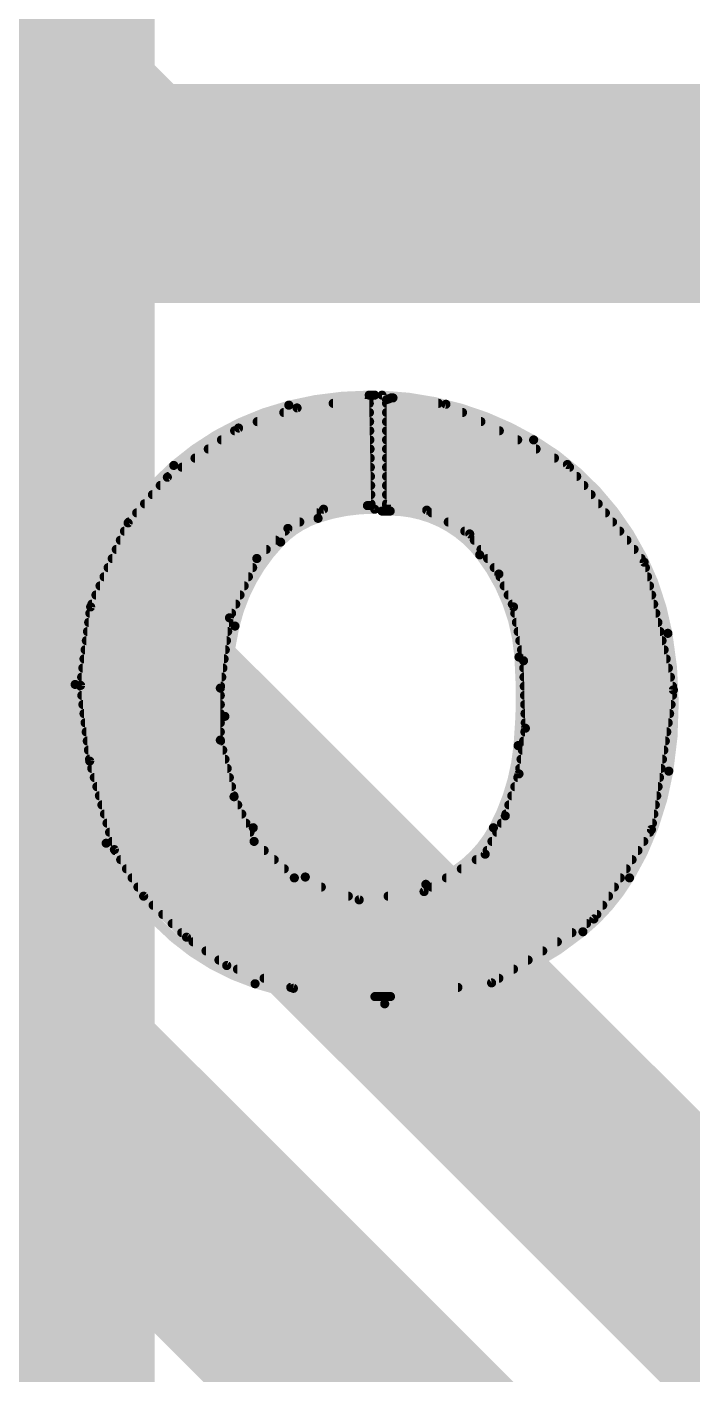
# Model space of a CAD drawing. Extents: x -25 to 82, y -12 to 21.
# Drawn here: x 19.785 to 21.634, y 8.271 to 12.021 of the extents above; entities that cross this region are included whole.
import ezdxf

# ---------------------------------------------------------------- set-up
doc = ezdxf.new("R2010")
doc.units = 0
for name, color, linetype in [('16', 132, 'CONTINUOUS'), ('22', 53, 'CONTINUOUS'), ('51', 53, 'CONTINUOUS')]:
    doc.layers.add(name, color=color, linetype=linetype)

# ---------------------------------------------------------------- blocks, each defined once
blk = doc.blocks.new('RECT')
blk.add_solid([(-0.5, -0.5), (0.5, -0.5), (-0.5, 0.5), (0.5, 0.5)])

msp = doc.modelspace()

# ---------------------------------------------------------------- linework, layer by layer
at = {"layer": '16', "const_width": 0.6096}
for points in [[(15.494, 16.129), (20.066, 11.557)], [(14.986, 15.24), (22.479, 7.747)], [(14.605, 14.351), (21.463, 7.493)], [(20.066, 11.557), (29.083, 11.557)]]:
    msp.add_lwpolyline(points, dxfattribs=at)
at = {"layer": '16', "const_width": 0.3048}
for points in [[(20.066, 11.7094, 1), (20.066, 11.4046)], [(19.9582, 11.4492, 1), (20.1738, 11.6648)]]:
    msp.add_lwpolyline(points, format="xyb", dxfattribs=at)
at = {"layer": '22'}
for points, const_width in [([(20.7366, 10.9957, 0.0624), (20.513, 10.9677)], 0.0254), ([(20.7366, 11.0021, 1), (20.7366, 10.9894)], 0.0127), ([(20.7429, 10.9856, 1), (20.7303, 10.9854)], 0.0127), ([(20.7374, 10.9792, 1), (20.7358, 10.9918)], 0.0127), ([(20.7366, 10.9894, 1), (20.7366, 11.0021)], 0.0127), ([(20.7582, 10.9957, 1), (20.7454, 10.9957)], 0.0127), ([(20.7518, 10.9894, 1), (20.7518, 11.0021)], 0.0127), ([(20.7785, 10.9957, 1), (20.7658, 10.9957)], 0.0127), ([(21.1938, 10.8712, 0.1246), (20.7721, 10.9957)], 0.0254), ([(20.7723, 11.002, 1), (20.7719, 10.9894)], 0.0127), ([(20.7912, 10.983, 1), (20.7784, 10.983)], 0.0127), ([(20.7825, 10.9889, 1), (20.7871, 10.9771)], 0.0127), ([(20.7975, 10.9944, 1), (20.7975, 10.9817)], 0.0127), ([(20.7998, 10.9821, 1), (20.7952, 10.9939)], 0.0127), ([(20.8034, 10.9943, 1), (20.8018, 10.9817)], 0.0127), ([(20.8026, 10.9817, 1), (20.8026, 10.9944)], 0.0127), ([(20.513, 10.9677, 0.1172), (20.193, 10.8001)], 0.0254), ([(20.499, 10.9537, 1), (20.499, 10.9411)], 0.0127), ([(20.5114, 10.9739, 1), (20.5146, 10.9615)], 0.0127), ([(20.5146, 10.9615, 1), (20.5114, 10.9739)], 0.0127), ([(20.5351, 10.9664, 1), (20.5367, 10.9538)], 0.0127), ([(20.538, 10.9541, 1), (20.5338, 10.9661)], 0.0127), ([(20.6363, 10.9792, 1), (20.6363, 10.9665)], 0.0127), ([(20.7368, 10.9665, 1), (20.7368, 10.9792)], 0.0127), ([(20.7372, 10.9411, 1), (20.7372, 10.9537)], 0.0127), ([(20.7848, 10.9792, 1), (20.7848, 10.9665)], 0.0127), ([(20.7848, 10.9537, 1), (20.7848, 10.9411)], 0.0127), ([(20.9291, 10.9665, 1), (20.9291, 10.9792)], 0.0127), ([(20.9527, 10.976, 1), (20.9471, 10.9646)], 0.0127), ([(20.9491, 10.964, 1), (20.9507, 10.9766)], 0.0127), ([(20.996, 10.9411, 1), (20.996, 10.9537)], 0.0127), ([(20.3712, 10.9102, 1), (20.3754, 10.8982)], 0.0127), ([(20.3769, 10.899, 1), (20.3697, 10.9094)], 0.0127), ([(20.4251, 10.9284, 1), (20.4251, 10.9157)], 0.0127), ([(20.7377, 10.9157, 1), (20.7377, 10.9284)], 0.0127), ([(20.7848, 10.9284, 1), (20.7848, 10.9157)], 0.0127), ([(21.0472, 10.9157, 1), (21.0472, 10.9284)], 0.0127), ([(20.3256, 10.8775, 1), (20.3256, 10.8649)], 0.0127), ([(20.3623, 10.903, 1), (20.3623, 10.8903)], 0.0127), ([(20.7381, 10.8903, 1), (20.7381, 10.903)], 0.0127), ([(20.7385, 10.8649, 1), (20.7385, 10.8775)], 0.0127), ([(20.7848, 10.903, 1), (20.7848, 10.8903)], 0.0127), ([(20.7848, 10.8775, 1), (20.7848, 10.8649)], 0.0127), ([(21.0984, 10.8903, 1), (21.0984, 10.903)], 0.0127), ([(21.1495, 10.8649, 1), (21.1495, 10.8775)], 0.0127), ([(21.5671, 10.3327, 0.2183), (21.1938, 10.8712)], 0.0254), ([(21.197, 10.8767, 1), (21.1906, 10.8657)], 0.0127), ([(21.1906, 10.8657, 1), (21.197, 10.8767)], 0.0127), ([(20.2889, 10.8521, 1), (20.2889, 10.8395)], 0.0127), ([(20.739, 10.8395, 1), (20.739, 10.8521)], 0.0127), ([(20.7848, 10.8521, 1), (20.7848, 10.8395)], 0.0127), ([(21.2007, 10.8395, 1), (21.2007, 10.8521)], 0.0127), ([(20.193, 10.8001, 0.2195), (19.9187, 10.1905)], 0.0254), ([(20.1888, 10.8049, 1), (20.1972, 10.7953)], 0.0127), ([(20.1972, 10.7953, 1), (20.1888, 10.8049)], 0.0127), ([(20.2155, 10.8013, 1), (20.2155, 10.7887)], 0.0127), ([(20.2522, 10.8268, 1), (20.2522, 10.8141)], 0.0127), ([(20.7394, 10.8141, 1), (20.7394, 10.8268)], 0.0127), ([(20.7398, 10.7887, 1), (20.7398, 10.8013)], 0.0127), ([(20.7848, 10.8268, 1), (20.7848, 10.8141)], 0.0127), ([(20.7848, 10.8013, 1), (20.7848, 10.7887)], 0.0127), ([(21.2518, 10.8141, 1), (21.2518, 10.8268)], 0.0127), ([(21.2927, 10.8065, 1), (21.2827, 10.7987)], 0.0127), ([(21.2849, 10.7969, 1), (21.2905, 10.8083)], 0.0127), ([(21.2937, 10.7887, 1), (21.2937, 10.8013)], 0.0127), ([(20.1716, 10.7723, 1), (20.1788, 10.7619)], 0.0127), ([(20.18, 10.763, 1), (20.1704, 10.7712)], 0.0127), ([(20.1788, 10.7759, 1), (20.1788, 10.7633)], 0.0127), ([(20.7402, 10.7633, 1), (20.7402, 10.7759)], 0.0127), ([(20.7848, 10.7759, 1), (20.7848, 10.7633)], 0.0127), ([(21.3136, 10.7633, 1), (21.3136, 10.7759)], 0.0127), ([(20.1337, 10.7251, 1), (20.1337, 10.7125)], 0.0127), ([(20.1555, 10.7506, 1), (20.1555, 10.7379)], 0.0127), ([(20.7407, 10.7379, 1), (20.7407, 10.7506)], 0.0127), ([(20.7411, 10.7125, 1), (20.7411, 10.7251)], 0.0127), ([(20.7848, 10.7506, 1), (20.7848, 10.7379)], 0.0127), ([(20.7848, 10.7251, 1), (20.7848, 10.7125)], 0.0127), ([(21.3336, 10.7379, 1), (21.3336, 10.7506)], 0.0127), ([(21.3535, 10.7125, 1), (21.3535, 10.7251)], 0.0127), ([(20.1118, 10.6997, 1), (20.1118, 10.6871)], 0.0127), ([(20.7518, 10.6782, 0.0828), (20.5943, 10.6528)], 0.0254), ([(20.6091, 10.6845, 1), (20.6101, 10.6719)], 0.0127), ([(20.6126, 10.6726, 1), (20.6066, 10.6838)], 0.0127), ([(20.7315, 10.6946, 1), (20.7315, 10.682)], 0.0127), ([(20.732, 10.682, 1), (20.731, 10.6946)], 0.0127), ([(20.7353, 10.6882, 1), (20.7479, 10.6884)], 0.0127), ([(20.7415, 10.6871, 1), (20.7415, 10.6997)], 0.0127), ([(20.7416, 10.682, 1), (20.7416, 10.6946)], 0.0127), ([(20.7518, 10.6719, 1), (20.7518, 10.6845)], 0.0127), ([(20.7848, 10.6997, 1), (20.7848, 10.6871)], 0.0127), ([(20.7857, 10.6972, 1), (20.7839, 10.6846)], 0.0127), ([(20.7784, 10.6909, 1), (20.7912, 10.6909)], 0.0127), ([(20.8997, 10.6812, 1), (20.8935, 10.67)], 0.0127), ([(20.8957, 10.6693, 1), (20.8975, 10.6819)], 0.0127), ([(21.3734, 10.6871, 1), (21.3734, 10.6997)], 0.0127), ([(20.0612, 10.6442, 1), (20.0708, 10.636)], 0.0127), ([(20.0718, 10.6375, 1), (20.0602, 10.6427)], 0.0127), ([(20.0681, 10.6489, 1), (20.0681, 10.6363)], 0.0127), ([(20.09, 10.6744, 1), (20.09, 10.6617)], 0.0127), ([(20.5943, 10.6528, 0.1209), (20.4902, 10.5867)], 0.0254), ([(20.5435, 10.6363, 1), (20.5435, 10.6489)], 0.0127), ([(20.5923, 10.6588, 1), (20.5963, 10.6468)], 0.0127), ([(20.5907, 10.6617, 1), (20.5907, 10.6744)], 0.0127), ([(20.5963, 10.6468, 1), (20.5923, 10.6588)], 0.0127), ([(20.7454, 10.6782, 1), (20.7582, 10.6782)], 0.0127), ([(20.7721, 10.6794, 1), (20.7721, 10.6668)], 0.0127), ([(20.7658, 10.6731, 1), (20.7785, 10.6731)], 0.0127), ([(21.0439, 10.5512, 0.2316), (20.795, 10.6731)], 0.0254), ([(20.795, 10.6794, 1), (20.795, 10.6668)], 0.0127), ([(20.795, 10.6668, 1), (20.795, 10.6794)], 0.0127), ([(20.9103, 10.6744, 1), (20.9103, 10.6617)], 0.0127), ([(20.9563, 10.6489, 1), (20.9563, 10.6363)], 0.0127), ([(21.3934, 10.6617, 1), (21.3934, 10.6744)], 0.0127), ([(21.4133, 10.6363, 1), (21.4133, 10.6489)], 0.0127), ([(20.0558, 10.6235, 1), (20.0558, 10.6109)], 0.0127), ([(20.5027, 10.6109, 1), (20.5027, 10.6235)], 0.0127), ([(20.5075, 10.6304, 1), (20.5135, 10.6192)], 0.0127), ([(20.5149, 10.6202, 1), (20.5061, 10.6294)], 0.0127), ([(21.0023, 10.6235, 1), (21.0023, 10.6109)], 0.0127), ([(21.0211, 10.6133, 1), (21.0109, 10.6059)], 0.0127), ([(21.0129, 10.604, 1), (21.0191, 10.6152)], 0.0127), ([(21.4333, 10.6109, 1), (21.4333, 10.6235)], 0.0127), ([(20.0332, 10.5727, 1), (20.0332, 10.5601)], 0.0127), ([(20.0445, 10.5982, 1), (20.0445, 10.5855)], 0.0127), ([(20.4902, 10.5867, 0.1342), (20.3632, 10.353)], 0.0254), ([(20.4503, 10.5601, 1), (20.4503, 10.5727)], 0.0127), ([(20.4765, 10.5855, 1), (20.4765, 10.5982)], 0.0127), ([(20.4856, 10.5911, 1), (20.4948, 10.5823)], 0.0127), ([(20.4948, 10.5823, 1), (20.4856, 10.5911)], 0.0127), ([(21.0289, 10.5982, 1), (21.0289, 10.5855)], 0.0127), ([(21.0474, 10.5727, 1), (21.0474, 10.5601)], 0.0127), ([(21.4532, 10.5855, 1), (21.4532, 10.5982)], 0.0127), ([(21.4732, 10.5601, 1), (21.4732, 10.5727)], 0.0127), ([(20.0219, 10.5473, 1), (20.0219, 10.5347)], 0.0127), ([(20.4197, 10.5456, 1), (20.4285, 10.5364)], 0.0127), ([(20.4299, 10.5383, 1), (20.4183, 10.5437)], 0.0127), ([(20.4241, 10.5347, 1), (20.4241, 10.5473)], 0.0127), ([(21.1531, 10.2667, 0.1478), (21.0439, 10.5512)], 0.0254), ([(21.0489, 10.5551, 1), (21.0389, 10.5473)], 0.0127), ([(21.0389, 10.5473, 1), (21.0489, 10.5551)], 0.0127), ([(21.0658, 10.5473, 1), (21.0658, 10.5347)], 0.0127), ([(21.4931, 10.5347, 1), (21.4931, 10.5473)], 0.0127), ([(21.5073, 10.5322, 1), (21.4949, 10.5294)], 0.0127), ([(21.4961, 10.5269, 1), (21.5061, 10.5347)], 0.0127), ([(19.9992, 10.4965, 1), (19.9992, 10.4839)], 0.0127), ([(20.0105, 10.522, 1), (20.0105, 10.5093)], 0.0127), ([(20.4007, 10.4839, 1), (20.4007, 10.4965)], 0.0127), ([(20.4124, 10.5093, 1), (20.4124, 10.522)], 0.0127), ([(21.0843, 10.522, 1), (21.0843, 10.5093)], 0.0127), ([(21.103, 10.5004, 1), (21.0914, 10.4952)], 0.0127), ([(21.0921, 10.4941, 1), (21.1023, 10.5015)], 0.0127), ([(21.1006, 10.4965, 1), (21.1006, 10.4839)], 0.0127), ([(21.5046, 10.5093, 1), (21.5046, 10.522)], 0.0127), ([(21.5104, 10.4839, 1), (21.5104, 10.4965)], 0.0127), ([(19.9879, 10.4711, 1), (19.9879, 10.4585)], 0.0127), ([(20.3889, 10.4585, 1), (20.3889, 10.4711)], 0.0127), ([(21.1119, 10.4711, 1), (21.1119, 10.4585)], 0.0127), ([(21.5162, 10.4585, 1), (21.5162, 10.4711)], 0.0127), ([(19.9653, 10.4203, 1), (19.9653, 10.4077)], 0.0127), ([(19.9766, 10.4458, 1), (19.9766, 10.4331)], 0.0127), ([(20.3655, 10.4077, 1), (20.3655, 10.4203)], 0.0127), ([(20.3772, 10.4331, 1), (20.3772, 10.4458)], 0.0127), ([(21.1232, 10.4458, 1), (21.1232, 10.4331)], 0.0127), ([(21.1345, 10.4203, 1), (21.1345, 10.4077)], 0.0127), ([(21.522, 10.4331, 1), (21.522, 10.4458)], 0.0127), ([(21.5278, 10.4077, 1), (21.5278, 10.4203)], 0.0127), ([(19.9596, 10.3949, 1), (19.9596, 10.3823)], 0.0127), ([(19.9682, 10.4056, 1), (19.9556, 10.4072)], 0.0127), ([(19.9561, 10.409, 1), (19.9677, 10.4038)], 0.0127), ([(20.3542, 10.3751, 1), (20.3416, 10.3767)], 0.0127), ([(20.3538, 10.3823, 1), (20.3538, 10.3949)], 0.0127), ([(21.1441, 10.4076, 1), (21.1317, 10.4052)], 0.0127), ([(21.1321, 10.4038, 1), (21.1437, 10.409)], 0.0127), ([(21.1412, 10.3949, 1), (21.1412, 10.3823)], 0.0127), ([(21.5336, 10.3823, 1), (21.5336, 10.3949)], 0.0127), ([(19.9531, 10.3441, 1), (19.9531, 10.3315)], 0.0127), ([(19.9564, 10.3696, 1), (19.9564, 10.3569)], 0.0127), ([(20.3632, 10.353, 0.0602), (20.3352, 10.1016)], 0.0254), ([(20.3421, 10.3786, 1), (20.3537, 10.3732)], 0.0127), ([(20.343, 10.3315, 1), (20.343, 10.3441)], 0.0127), ([(20.3463, 10.3569, 1), (20.3463, 10.3696)], 0.0127), ([(20.357, 10.3545, 1), (20.3694, 10.3515)], 0.0127), ([(20.3694, 10.3515, 1), (20.357, 10.3545)], 0.0127), ([(21.1459, 10.3696, 1), (21.1459, 10.3569)], 0.0127), ([(21.1507, 10.3441, 1), (21.1507, 10.3315)], 0.0127), ([(21.5394, 10.3569, 1), (21.5394, 10.3696)], 0.0127), ([(21.5452, 10.3315, 1), (21.5452, 10.3441)], 0.0127), ([(19.9499, 10.3187, 1), (19.9499, 10.3061)], 0.0127), ([(20.3397, 10.3061, 1), (20.3397, 10.3187)], 0.0127), ([(21.1554, 10.3187, 1), (21.1554, 10.3061)], 0.0127), ([(21.551, 10.3061, 1), (21.551, 10.3187)], 0.0127), ([(21.5697, 9.9492, 0.0851), (21.5671, 10.3327)], 0.0254), ([(21.5734, 10.3338, 1), (21.5608, 10.3316)], 0.0127), ([(21.5608, 10.3316, 1), (21.5734, 10.3338)], 0.0127), ([(19.9433, 10.2679, 1), (19.9433, 10.2553)], 0.0127), ([(19.9466, 10.2934, 1), (19.9466, 10.2807)], 0.0127), ([(20.3331, 10.2553, 1), (20.3331, 10.2679)], 0.0127), ([(20.3364, 10.2807, 1), (20.3364, 10.2934)], 0.0127), ([(21.1506, 10.0203, 0.0416), (21.1531, 10.2667)], 0.0254), ([(21.1594, 10.2672, 1), (21.1468, 10.2662)], 0.0127), ([(21.1601, 10.2934, 1), (21.1601, 10.2807)], 0.0127), ([(21.1649, 10.2679, 1), (21.1649, 10.2553)], 0.0127), ([(21.5568, 10.2807, 1), (21.5568, 10.2934)], 0.0127), ([(21.5626, 10.2553, 1), (21.5626, 10.2679)], 0.0127), ([(19.9401, 10.2425, 1), (19.9401, 10.2299)], 0.0127), ([(20.3298, 10.2299, 1), (20.3298, 10.2425)], 0.0127), ([(21.1468, 10.2662, 1), (21.1594, 10.2672)], 0.0127), ([(21.1721, 10.2567, 1), (21.1595, 10.2563)], 0.0127), ([(21.1596, 10.2553, 1), (21.172, 10.2577)], 0.0127), ([(21.1664, 10.2425, 1), (21.1664, 10.2299)], 0.0127), ([(21.5685, 10.2299, 1), (21.5685, 10.2425)], 0.0127), ([(19.9187, 10.1905, 0.092), (20.005, 9.7485)], 0.0254), ([(19.925, 10.1906, 1), (19.9124, 10.1904)], 0.0127), ([(19.9402, 10.1887, 1), (19.9276, 10.1871)], 0.0127), ([(19.9368, 10.2172, 1), (19.9368, 10.2045)], 0.0127), ([(20.3265, 10.2045, 1), (20.3265, 10.2172)], 0.0127), ([(21.167, 10.2172, 1), (21.167, 10.2045)], 0.0127), ([(21.5743, 10.2045, 1), (21.5743, 10.2172)], 0.0127), ([(19.9124, 10.1904, 1), (19.925, 10.1906)], 0.0127), ([(19.9276, 10.1887, 1), (19.9402, 10.1871)], 0.0127), ([(19.9342, 10.1918, 1), (19.9342, 10.1791)], 0.0127), ([(19.9373, 10.1663, 1), (19.9373, 10.1537)], 0.0127), ([(20.3289, 10.1803, 1), (20.3162, 10.1803)], 0.0127), ([(20.3162, 10.1811, 1), (20.3288, 10.1795)], 0.0127), ([(20.3225, 10.1537, 1), (20.3225, 10.1663)], 0.0127), ([(20.3232, 10.1791, 1), (20.3232, 10.1918)], 0.0127), ([(21.1677, 10.1918, 1), (21.1677, 10.1791)], 0.0127), ([(21.1684, 10.1663, 1), (21.1684, 10.1537)], 0.0127), ([(21.5887, 10.1742, 1), (21.5761, 10.1762)], 0.0127), ([(21.5762, 10.1738, 1), (21.5886, 10.1766)], 0.0127), ([(21.58, 10.1537, 1), (21.58, 10.1663)], 0.0127), ([(21.5801, 10.1791, 1), (21.5801, 10.1918)], 0.0127), ([(19.9403, 10.141, 1), (19.9403, 10.1283)], 0.0127), ([(20.3225, 10.1283, 1), (20.3225, 10.141)], 0.0127), ([(21.1691, 10.141, 1), (21.1691, 10.1283)], 0.0127), ([(21.576, 10.1283, 1), (21.576, 10.141)], 0.0127), ([(19.9434, 10.1156, 1), (19.9434, 10.1029)], 0.0127), ([(19.9464, 10.0901, 1), (19.9464, 10.0775)], 0.0127), ([(20.3225, 10.1029, 1), (20.3225, 10.1156)], 0.0127), ([(20.3225, 10.0775, 1), (20.3225, 10.0901)], 0.0127), ([(20.3352, 10.1016, 0.1204), (20.414, 9.7917)], 0.0254), ([(20.3415, 10.1017, 1), (20.3289, 10.1015)], 0.0127), ([(20.3289, 10.1015, 1), (20.3415, 10.1017)], 0.0127), ([(21.1698, 10.1156, 1), (21.1698, 10.1029)], 0.0127), ([(21.1705, 10.0901, 1), (21.1705, 10.0775)], 0.0127), ([(21.568, 10.0775, 1), (21.568, 10.0901)], 0.0127), ([(21.572, 10.1029, 1), (21.572, 10.1156)], 0.0127), ([(19.9495, 10.0648, 1), (19.9495, 10.0521)], 0.0127), ([(20.3225, 10.0521, 1), (20.3225, 10.0648)], 0.0127), ([(21.1695, 10.0648, 1), (21.1695, 10.0521)], 0.0127), ([(21.1772, 10.0677, 1), (21.1646, 10.0695)], 0.0127), ([(21.1646, 10.0684, 1), (21.1772, 10.0688)], 0.0127), ([(21.5641, 10.0521, 1), (21.5641, 10.0648)], 0.0127), ([(19.9526, 10.0394, 1), (19.9526, 10.0267)], 0.0127), ([(19.9556, 10.0139, 1), (19.9556, 10.0013)], 0.0127), ([(20.3287, 10.037, 1), (20.3163, 10.034)], 0.0127), ([(20.3162, 10.0355, 1), (20.3289, 10.0355)], 0.0127), ([(20.3231, 10.0267, 1), (20.3231, 10.0394)], 0.0127), ([(20.3293, 10.0013, 1), (20.3293, 10.0139)], 0.0127), ([(21.082, 9.7917, 0.0995), (21.1506, 10.0203)], 0.0254), ([(21.1443, 10.0209, 1), (21.1569, 10.0197)], 0.0127), ([(21.1569, 10.0197, 1), (21.1443, 10.0209)], 0.0127), ([(21.1624, 10.0139, 1), (21.1624, 10.0013)], 0.0127), ([(21.1659, 10.0394, 1), (21.1659, 10.0267)], 0.0127), ([(21.5561, 10.0013, 1), (21.5561, 10.0139)], 0.0127), ([(21.5601, 10.0267, 1), (21.5601, 10.0394)], 0.0127), ([(19.9587, 9.9886, 1), (19.9587, 9.9759)], 0.0127), ([(19.9654, 9.9788, 1), (19.9532, 9.9754)], 0.0127), ([(19.953, 9.9763, 1), (19.9656, 9.9779)], 0.0127), ([(20.3354, 9.9759, 1), (20.3354, 9.9886)], 0.0127), ([(21.1588, 9.9886, 1), (21.1588, 9.9759)], 0.0127), ([(21.5521, 9.9759, 1), (21.5521, 9.9886)], 0.0127), ([(19.965, 9.9632, 1), (19.965, 9.9505)], 0.0127), ([(19.972, 9.9377, 1), (19.972, 9.9251)], 0.0127), ([(20.3416, 9.9505, 1), (20.3416, 9.9632)], 0.0127), ([(20.3477, 9.9251, 1), (20.3477, 9.9377)], 0.0127), ([(21.1498, 9.9377, 1), (21.1498, 9.9251)], 0.0127), ([(21.1468, 9.9425, 1), (21.1594, 9.9407)], 0.0127), ([(21.1591, 9.9396, 1), (21.1471, 9.9436)], 0.0127), ([(21.1552, 9.9632, 1), (21.1552, 9.9505)], 0.0127), ([(21.4605, 9.652, 0.0949), (21.5697, 9.9492)], 0.0254), ([(21.5441, 9.9251, 1), (21.5441, 9.9377)], 0.0127), ([(21.5481, 9.9505, 1), (21.5481, 9.9632)], 0.0127), ([(21.5634, 9.9502, 1), (21.576, 9.9482)], 0.0127), ([(21.576, 9.9482, 1), (21.5634, 9.9502)], 0.0127), ([(19.9791, 9.9123, 1), (19.9791, 9.8997)], 0.0127), ([(20.3538, 9.8997, 1), (20.3538, 9.9123)], 0.0127), ([(21.1415, 9.9123, 1), (21.1415, 9.8997)], 0.0127), ([(21.5401, 9.8997, 1), (21.5401, 9.9123)], 0.0127), ([(19.9862, 9.887, 1), (19.9862, 9.8743)], 0.0127), ([(19.9932, 9.8615, 1), (19.9932, 9.8489)], 0.0127), ([(20.3664, 9.8807, 1), (20.3548, 9.8755)], 0.0127), ([(20.3544, 9.8766, 1), (20.3668, 9.8796)], 0.0127), ([(20.36, 9.8743, 1), (20.36, 9.887)], 0.0127), ([(20.3709, 9.8489, 1), (20.3709, 9.8615)], 0.0127), ([(21.1249, 9.8615, 1), (21.1249, 9.8489)], 0.0127), ([(21.1332, 9.887, 1), (21.1332, 9.8743)], 0.0127), ([(21.5322, 9.8489, 1), (21.5322, 9.8615)], 0.0127), ([(21.5362, 9.8743, 1), (21.5362, 9.887)], 0.0127), ([(20.0003, 9.8361, 1), (20.0003, 9.8235)], 0.0127), ([(20.3823, 9.8235, 1), (20.3823, 9.8361)], 0.0127), ([(21.109, 9.8267, 1), (21.121, 9.8227)], 0.0127), ([(21.1206, 9.8218, 1), (21.1094, 9.8276)], 0.0127), ([(21.1167, 9.8361, 1), (21.1167, 9.8235)], 0.0127), ([(21.5282, 9.8235, 1), (21.5282, 9.8361)], 0.0127), ([(20.0074, 9.8108, 1), (20.0074, 9.7981)], 0.0127), ([(20.0145, 9.7853, 1), (20.0145, 9.7727)], 0.0127), ([(20.3937, 9.7981, 1), (20.3937, 9.8108)], 0.0127), ([(20.4051, 9.7727, 1), (20.4051, 9.7853)], 0.0127), ([(20.414, 9.7917, 0.1633), (20.5588, 9.6545)], 0.0254), ([(20.4196, 9.7947, 1), (20.4084, 9.7887)], 0.0127), ([(20.4084, 9.7887, 1), (20.4196, 9.7947)], 0.0127), ([(20.894, 9.6342, 0.1942), (21.082, 9.7917)], 0.0254), ([(21.0764, 9.7947, 1), (21.0876, 9.7887)], 0.0127), ([(21.0876, 9.7887, 1), (21.0764, 9.7947)], 0.0127), ([(21.0911, 9.7853, 1), (21.0911, 9.7727)], 0.0127), ([(21.1044, 9.8108, 1), (21.1044, 9.7981)], 0.0127), ([(21.5151, 9.7876, 1), (21.5277, 9.7856)], 0.0127), ([(21.5267, 9.7832, 1), (21.5161, 9.79)], 0.0127), ([(21.5165, 9.7727, 1), (21.5165, 9.7853)], 0.0127), ([(21.5242, 9.7981, 1), (21.5242, 9.8108)], 0.0127), ([(20.005, 9.7485, 0.2224), (20.4191, 9.3574)], 0.0254), ([(20.0109, 9.7508, 1), (19.9991, 9.7462)], 0.0127), ([(19.9991, 9.7462, 1), (20.0109, 9.7508)], 0.0127), ([(20.0215, 9.7599, 1), (20.0215, 9.7473)], 0.0127), ([(20.4208, 9.7583, 1), (20.4122, 9.7489)], 0.0127), ([(20.4107, 9.751, 1), (20.4223, 9.7562)], 0.0127), ([(20.4165, 9.7473, 1), (20.4165, 9.7599)], 0.0127), ([(21.0778, 9.7599, 1), (21.0778, 9.7473)], 0.0127), ([(21.5002, 9.7473, 1), (21.5002, 9.7599)], 0.0127), ([(20.0333, 9.7341, 1), (20.0225, 9.7273)], 0.0127), ([(20.0218, 9.729, 1), (20.034, 9.7324)], 0.0127), ([(20.0295, 9.7346, 1), (20.0295, 9.7219)], 0.0127), ([(20.0454, 9.7091, 1), (20.0454, 9.6965)], 0.0127), ([(20.4444, 9.7219, 1), (20.4444, 9.7346)], 0.0127), ([(20.4724, 9.6965, 1), (20.4724, 9.7091)], 0.0127), ([(21.0343, 9.7091, 1), (21.0343, 9.6965)], 0.0127), ([(21.0535, 9.7209, 1), (21.0647, 9.7151)], 0.0127), ([(21.0624, 9.7126, 1), (21.0558, 9.7234)], 0.0127), ([(21.0644, 9.7346, 1), (21.0644, 9.7219)], 0.0127), ([(21.4675, 9.6965, 1), (21.4675, 9.7091)], 0.0127), ([(21.4839, 9.7219, 1), (21.4839, 9.7346)], 0.0127), ([(20.0614, 9.6837, 1), (20.0614, 9.6711)], 0.0127), ([(20.5004, 9.6711, 1), (20.5004, 9.6837)], 0.0127), ([(20.9928, 9.6837, 1), (20.9928, 9.6711)], 0.0127), ([(21.4512, 9.6711, 1), (21.4512, 9.6837)], 0.0127), ([(20.0773, 9.6584, 1), (20.0773, 9.6457)], 0.0127), ([(20.0933, 9.6329, 1), (20.0933, 9.6203)], 0.0127), ([(20.5303, 9.658, 1), (20.5263, 9.646)], 0.0127), ([(20.524, 9.6473, 1), (20.5326, 9.6567)], 0.0127), ([(20.5283, 9.6457, 1), (20.5283, 9.6584)], 0.0127), ([(20.5588, 9.6545, 0.1897), (20.894, 9.6342)], 0.0254), ([(20.5615, 9.6603, 1), (20.5561, 9.6487)], 0.0127), ([(20.5561, 9.6487, 1), (20.5615, 9.6603)], 0.0127), ([(20.6034, 9.6203, 1), (20.6034, 9.6329)], 0.0127), ([(20.892, 9.6402, 1), (20.896, 9.6282)], 0.0127), ([(20.896, 9.6282, 1), (20.892, 9.6402)], 0.0127), ([(20.9098, 9.6329, 1), (20.9098, 9.6203)], 0.0127), ([(20.9513, 9.6584, 1), (20.9513, 9.6457)], 0.0127), ([(21.3309, 9.5021, 0.0859), (21.4605, 9.652)], 0.0254), ([(21.4185, 9.6203, 1), (21.4185, 9.6329)], 0.0127), ([(21.4349, 9.6457, 1), (21.4349, 9.6584)], 0.0127), ([(21.4551, 9.6553, 1), (21.4659, 9.6487)], 0.0127), ([(21.4659, 9.6487, 1), (21.4551, 9.6553)], 0.0127), ([(20.1136, 9.6058, 1), (20.1048, 9.5966)], 0.0127), ([(20.1092, 9.6075, 1), (20.1092, 9.5949)], 0.0127), ([(20.1038, 9.5978, 1), (20.1146, 9.6046)], 0.0127), ([(20.6785, 9.5949, 1), (20.6785, 9.6075)], 0.0127), ([(20.7078, 9.5973, 1), (20.7094, 9.5847)], 0.0127), ([(20.7066, 9.585, 1), (20.7106, 9.597)], 0.0127), ([(20.789, 9.6075, 1), (20.789, 9.5949)], 0.0127), ([(20.8857, 9.6193, 1), (20.8923, 9.6085)], 0.0127), ([(20.8898, 9.6076, 1), (20.8882, 9.6202)], 0.0127), ([(21.4022, 9.5949, 1), (21.4022, 9.6075)], 0.0127), ([(20.1357, 9.5822, 1), (20.1357, 9.5695)], 0.0127), ([(20.1623, 9.5567, 1), (20.1623, 9.5441)], 0.0127), ([(21.3696, 9.5441, 1), (21.3696, 9.5567)], 0.0127), ([(21.3859, 9.5695, 1), (21.3859, 9.5822)], 0.0127), ([(20.1888, 9.5313, 1), (20.1888, 9.5187)], 0.0127), ([(21.3411, 9.5187, 1), (21.3411, 9.5313)], 0.0127), ([(21.3561, 9.5411, 1), (21.3667, 9.5343)], 0.0127), ([(21.3648, 9.5323, 1), (21.358, 9.5431)], 0.0127), ([(20.2153, 9.506, 1), (20.2153, 9.4933)], 0.0127), ([(20.2323, 9.4921, 1), (20.2249, 9.4817)], 0.0127), ([(20.2242, 9.4823, 1), (20.233, 9.4915)], 0.0127), ([(20.2466, 9.4805, 1), (20.2466, 9.4679)], 0.0127), ([(20.7797, 9.3015, 0.1703), (21.3309, 9.5021)], 0.0254), ([(21.2598, 9.4679, 1), (21.2598, 9.4805)], 0.0127), ([(21.3004, 9.4933, 1), (21.3004, 9.506)], 0.0127), ([(21.3269, 9.507, 1), (21.3349, 9.4972)], 0.0127), ([(21.3349, 9.4972, 1), (21.3269, 9.507)], 0.0127), ([(20.2827, 9.4551, 1), (20.2827, 9.4425)], 0.0127), ([(21.2192, 9.4425, 1), (21.2192, 9.4551)], 0.0127), ([(20.3187, 9.4298, 1), (20.3187, 9.4171)], 0.0127), ([(20.3424, 9.4142, 1), (20.3382, 9.4022)], 0.0127), ([(20.3366, 9.403, 1), (20.344, 9.4134)], 0.0127), ([(21.1785, 9.4171, 1), (21.1785, 9.4298)], 0.0127), ([(20.3701, 9.4043, 1), (20.3701, 9.3917)], 0.0127), ([(20.4442, 9.3789, 1), (20.4442, 9.3663)], 0.0127), ([(21.0972, 9.3663, 1), (21.0972, 9.3789)], 0.0127), ([(21.1379, 9.3917, 1), (21.1379, 9.4043)], 0.0127), ([(20.4191, 9.3574, 0.083), (20.7797, 9.3015)], 0.0254), ([(20.4211, 9.3634, 1), (20.4171, 9.3514)], 0.0127), ([(20.4171, 9.3514, 1), (20.4211, 9.3634)], 0.0127), ([(20.5184, 9.3536, 1), (20.5184, 9.3409)], 0.0127), ([(20.5263, 9.351, 1), (20.5251, 9.3384)], 0.0127), ([(20.5236, 9.3387, 1), (20.5278, 9.3507)], 0.0127), ([(20.9832, 9.3409, 1), (20.9832, 9.3536)], 0.0127), ([(21.0735, 9.3653, 1), (21.0803, 9.3545)], 0.0127), ([(21.0778, 9.3536, 1), (21.076, 9.3662)], 0.0127), ([(20.7524, 9.3281, 1), (20.7524, 9.3155)], 0.0127), ([(20.7763, 9.3256, 1), (20.7781, 9.313)], 0.0127), ([(20.7796, 9.3078, 1), (20.7798, 9.2952)], 0.0127), ([(20.7766, 9.313, 1), (20.7778, 9.3256)], 0.0127), ([(20.7798, 9.2952, 1), (20.7796, 9.3078)], 0.0127), ([(20.7957, 9.3155, 1), (20.7957, 9.3281)], 0.0127)]:
    msp.add_lwpolyline(points, format="xyb", dxfattribs=dict(at, const_width=const_width))
at = {"layer": '22', "const_width": 0.0254}
for points in [[(20.7366, 10.9855), (20.5359, 10.9601)], [(20.7518, 10.9957), (20.7366, 10.9957)], [(20.7416, 10.6883), (20.7366, 10.9855)], [(20.7518, 10.6782), (20.7518, 10.9957)], [(20.7721, 10.9957), (20.7721, 10.6731)], [(20.7975, 10.988), (20.7848, 10.983)], [(20.7848, 10.983), (20.7848, 10.6909)], [(20.8026, 10.988), (20.7975, 10.988)], [(20.9499, 10.9703), (20.8026, 10.988)], [(20.5359, 10.9601), (20.3733, 10.9042)], [(20.499, 10.9474), (20.7372, 10.9474)], [(20.6363, 10.9728), (20.7368, 10.9728)], [(20.7848, 10.9728), (20.9291, 10.9728)], [(20.7848, 10.9474), (20.996, 10.9474)], [(21.2877, 10.8026), (20.9499, 10.9703)], [(20.3733, 10.9042), (20.1752, 10.7671)], [(20.4251, 10.922), (20.7377, 10.922)], [(20.7848, 10.922), (21.0472, 10.922)], [(20.3256, 10.8712), (20.7385, 10.8712)], [(20.3623, 10.8966), (20.7381, 10.8966)], [(20.7848, 10.8966), (21.0984, 10.8966)], [(20.7848, 10.8712), (21.1495, 10.8712)], [(20.2889, 10.8458), (20.739, 10.8458)], [(20.7848, 10.8458), (21.2007, 10.8458)], [(20.2155, 10.795), (20.7398, 10.795)], [(20.2522, 10.8204), (20.7394, 10.8204)], [(20.7848, 10.8204), (21.2518, 10.8204)], [(20.7848, 10.795), (21.2937, 10.795)], [(21.5011, 10.5308), (21.2877, 10.8026)], [(20.1752, 10.7671), (20.066, 10.6401)], [(20.1788, 10.7696), (20.7402, 10.7696)], [(20.7848, 10.7696), (21.3136, 10.7696)], [(20.1337, 10.7188), (20.7411, 10.7188)], [(20.1555, 10.7442), (20.7407, 10.7442)], [(20.7848, 10.7442), (21.3336, 10.7442)], [(20.7848, 10.7188), (21.3535, 10.7188)], [(20.1118, 10.6934), (20.7415, 10.6934)], [(20.5105, 10.6248), (20.6096, 10.6782)], [(20.6096, 10.6782), (20.7315, 10.6883)], [(20.7315, 10.6883), (20.7416, 10.6883)], [(20.7848, 10.6934), (21.3734, 10.6934)], [(20.7848, 10.6909), (20.8966, 10.6756)], [(20.8966, 10.6756), (21.016, 10.6096)], [(20.066, 10.6401), (19.9619, 10.4064)], [(20.0681, 10.6426), (20.5435, 10.6426)], [(20.09, 10.668), (20.5907, 10.668)], [(20.7721, 10.6731), (20.795, 10.6731)], [(20.9103, 10.668), (21.3934, 10.668)], [(20.9563, 10.6426), (21.4133, 10.6426)], [(20.0558, 10.6172), (20.5027, 10.6172)], [(20.4241, 10.541), (20.5105, 10.6248)], [(21.0023, 10.6172), (21.4333, 10.6172)], [(21.016, 10.6096), (21.0972, 10.4978)], [(20.0332, 10.5664), (20.4503, 10.5664)], [(20.0445, 10.5918), (20.4765, 10.5918)], [(21.0289, 10.5918), (21.4532, 10.5918)], [(21.0474, 10.5664), (21.4732, 10.5664)], [(20.0219, 10.541), (20.4241, 10.541)], [(20.3479, 10.3759), (20.4241, 10.541)], [(21.0658, 10.541), (21.4931, 10.541)], [(21.5824, 10.1752), (21.5011, 10.5308)], [(19.9992, 10.4902), (20.4007, 10.4902)], [(20.0105, 10.5156), (20.4124, 10.5156)], [(21.0843, 10.5156), (21.5046, 10.5156)], [(21.0972, 10.4978), (21.1379, 10.4064)], [(21.1006, 10.4902), (21.5104, 10.4902)], [(19.9879, 10.4648), (20.3889, 10.4648)], [(21.1119, 10.4648), (21.5162, 10.4648)], [(19.9653, 10.414), (20.3655, 10.414)], [(19.9766, 10.4394), (20.3772, 10.4394)], [(21.1232, 10.4394), (21.522, 10.4394)], [(21.1345, 10.414), (21.5278, 10.414)], [(19.9619, 10.4064), (19.9339, 10.1879)], [(19.9596, 10.3886), (20.3538, 10.3886)], [(20.3225, 10.1803), (20.3479, 10.3759)], [(21.1379, 10.4064), (21.1658, 10.2565)], [(21.1412, 10.3886), (21.5336, 10.3886)], [(19.9531, 10.3378), (20.343, 10.3378)], [(19.9564, 10.3632), (20.3463, 10.3632)], [(21.1459, 10.3632), (21.5394, 10.3632)], [(21.1507, 10.3378), (21.5452, 10.3378)], [(19.9499, 10.3124), (20.3397, 10.3124)], [(21.1554, 10.3124), (21.551, 10.3124)], [(19.9433, 10.2616), (20.3331, 10.2616)], [(19.9466, 10.287), (20.3364, 10.287)], [(21.1601, 10.287), (21.5568, 10.287)], [(21.1649, 10.2616), (21.5626, 10.2616)], [(19.9401, 10.2362), (20.3298, 10.2362)], [(21.1658, 10.2565), (21.1709, 10.0686)], [(21.1664, 10.2362), (21.5685, 10.2362)], [(19.9339, 10.1879), (19.9593, 9.9771)], [(19.9368, 10.2108), (20.3265, 10.2108)], [(21.167, 10.2108), (21.5743, 10.2108)], [(19.9342, 10.1854), (20.3232, 10.1854)], [(19.9373, 10.16), (20.3225, 10.16)], [(20.3225, 10.0355), (20.3225, 10.1803)], [(21.1677, 10.1854), (21.5801, 10.1854)], [(21.1684, 10.16), (21.58, 10.16)], [(21.5214, 9.7866), (21.5824, 10.1752)], [(19.9403, 10.1346), (20.3225, 10.1346)], [(21.1691, 10.1346), (21.576, 10.1346)], [(19.9434, 10.1092), (20.3225, 10.1092)], [(19.9464, 10.0838), (20.3225, 10.0838)], [(21.1698, 10.1092), (21.572, 10.1092)], [(21.1705, 10.0838), (21.568, 10.0838)], [(19.9495, 10.0584), (20.3225, 10.0584)], [(21.1709, 10.0686), (21.1531, 9.9416)], [(21.1695, 10.0584), (21.5641, 10.0584)], [(19.9526, 10.033), (20.3231, 10.033)], [(19.9556, 10.0076), (20.3293, 10.0076)], [(20.3606, 9.8781), (20.3225, 10.0355)], [(21.1624, 10.0076), (21.5561, 10.0076)], [(21.1659, 10.033), (21.5601, 10.033)], [(19.9587, 9.9822), (20.3354, 9.9822)], [(19.9593, 9.9771), (20.0279, 9.7307)], [(21.1588, 9.9822), (21.5521, 9.9822)], [(19.965, 9.9568), (20.3416, 9.9568)], [(19.972, 9.9314), (20.3477, 9.9314)], [(21.1531, 9.9416), (21.115, 9.8247)], [(21.1498, 9.9314), (21.5441, 9.9314)], [(21.1552, 9.9568), (21.5481, 9.9568)], [(19.9791, 9.906), (20.3538, 9.906)], [(21.1415, 9.906), (21.5401, 9.906)], [(19.9862, 9.8806), (20.36, 9.8806)], [(19.9932, 9.8552), (20.3709, 9.8552)], [(20.4165, 9.7536), (20.3606, 9.8781)], [(21.1249, 9.8552), (21.5322, 9.8552)], [(21.1332, 9.8806), (21.5362, 9.8806)], [(20.0003, 9.8298), (20.3823, 9.8298)], [(21.115, 9.8247), (21.0591, 9.718)], [(21.1167, 9.8298), (21.5282, 9.8298)], [(20.0074, 9.8044), (20.3937, 9.8044)], [(20.0145, 9.779), (20.4051, 9.779)], [(21.0911, 9.779), (21.5165, 9.779)], [(21.1044, 9.8044), (21.5242, 9.8044)], [(21.3614, 9.5377), (21.5214, 9.7866)], [(20.0215, 9.7536), (20.4165, 9.7536)], [(20.5283, 9.652), (20.4165, 9.7536)], [(21.0778, 9.7536), (21.5002, 9.7536)], [(20.0279, 9.7307), (20.1092, 9.6012)], [(20.0295, 9.7282), (20.4444, 9.7282)], [(20.0454, 9.7028), (20.4724, 9.7028)], [(21.0591, 9.718), (20.889, 9.6139)], [(21.0343, 9.7028), (21.4675, 9.7028)], [(21.0644, 9.7282), (21.4839, 9.7282)], [(20.0614, 9.6774), (20.5004, 9.6774)], [(20.9928, 9.6774), (21.4512, 9.6774)], [(20.0773, 9.652), (20.5283, 9.652)], [(20.0933, 9.6266), (20.6034, 9.6266)], [(20.7086, 9.591), (20.5283, 9.652)], [(20.9098, 9.6266), (21.4185, 9.6266)], [(20.9513, 9.652), (21.4349, 9.652)], [(20.1092, 9.6012), (20.2286, 9.4869)], [(20.1092, 9.6012), (20.6785, 9.6012)], [(20.889, 9.6139), (20.7086, 9.591)], [(20.789, 9.6012), (21.4022, 9.6012)], [(20.1357, 9.5758), (21.3859, 9.5758)], [(20.1623, 9.5504), (21.3696, 9.5504)], [(20.1888, 9.525), (21.3411, 9.525)], [(21.0769, 9.3599), (21.3614, 9.5377)], [(20.2153, 9.4996), (21.3004, 9.4996)], [(20.2286, 9.4869), (20.3403, 9.4082)], [(20.2466, 9.4742), (21.2598, 9.4742)], [(20.2827, 9.4488), (21.2192, 9.4488)], [(20.3187, 9.4234), (21.1785, 9.4234)], [(20.3403, 9.4082), (20.5257, 9.3447)], [(20.3701, 9.398), (21.1379, 9.398)], [(20.4442, 9.3726), (21.0972, 9.3726)], [(20.5184, 9.3472), (20.9832, 9.3472)], [(20.5257, 9.3447), (20.7772, 9.3193)], [(20.7772, 9.3193), (21.0769, 9.3599)], [(20.7524, 9.3218), (20.7957, 9.3218)]]:
    msp.add_lwpolyline(points, dxfattribs=at)

# ---------------------------------------------------------------- block references
at = {"layer": '51', "xscale": 1.1, "yscale": 6.8}
msp.add_blockref('RECT', (19.59, 10.36), dxfattribs=at)

doc.saveas('drawing.dxf')
